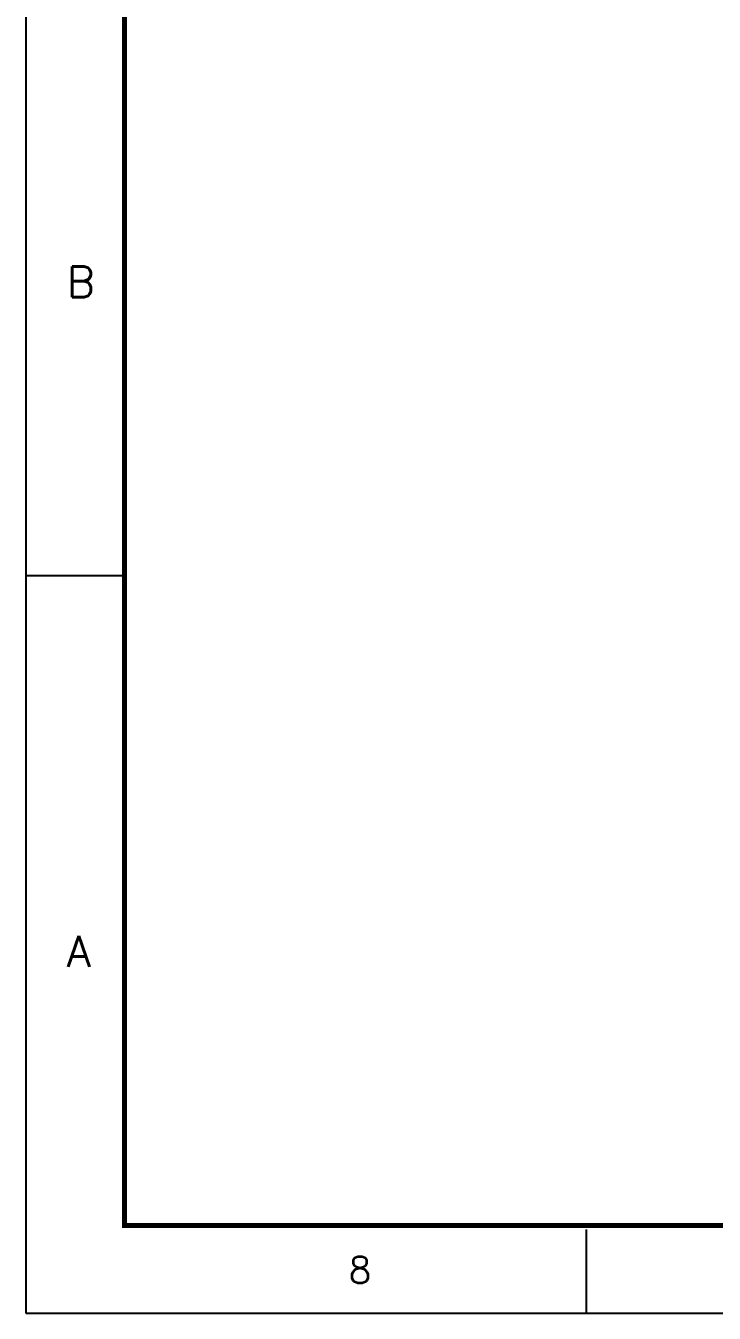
# Model space of a CAD drawing. Header units: millimetres. Extents: x 455 to 3181, y 44 to 381.
# Drawn here: x 2873 to 2927.1, y 122.7 to 223.9 of the extents above; entities that cross this region are included whole.
import ezdxf

# ---------------------------------------------------------------- set-up
doc = ezdxf.new("R2010")
doc.units = ezdxf.units.MM
doc.layers.add('SPEC', color=2, linetype='Continuous')
doc.styles.add('ROMANS', font='romans.shx', dxfattribs={"width": 0.8})

msp = doc.modelspace()

# ---------------------------------------------------------------- linework, layer by layer
at = {"layer": 'SPEC', "color": 0}
for p, q in [((2872.952, 340.781), (2872.952, 122.674)), ((2872.952, 180.653), (2880.719, 180.653)), ((2917.069, 122.674), (2917.069, 129.27)), ((2872.952, 122.674), (3181.41, 122.674))]:
    msp.add_line(p, q, dxfattribs=at)
at = {"layer": 'SPEC', "color": 0, "const_width": 0.405}
msp.add_lwpolyline([(3172.187, 333.885), (2880.719, 333.885), (2880.719, 129.57), (3172.187, 129.57), (3172.187, 333.885)], dxfattribs=at)

# ---------------------------------------------------------------- texts
at = {"layer": 'SPEC', "color": 0, "style": 'ROMANS'}
for s, height, p in [('B', 2.427, (2876.195, 202.532)), ('A', 2.427, (2876.195, 149.915)), ('8', 2.061, (2898.36, 125.048))]:
    msp.add_text(s, height=height, dxfattribs=at).set_placement(p)

doc.saveas('drawing.dxf')
